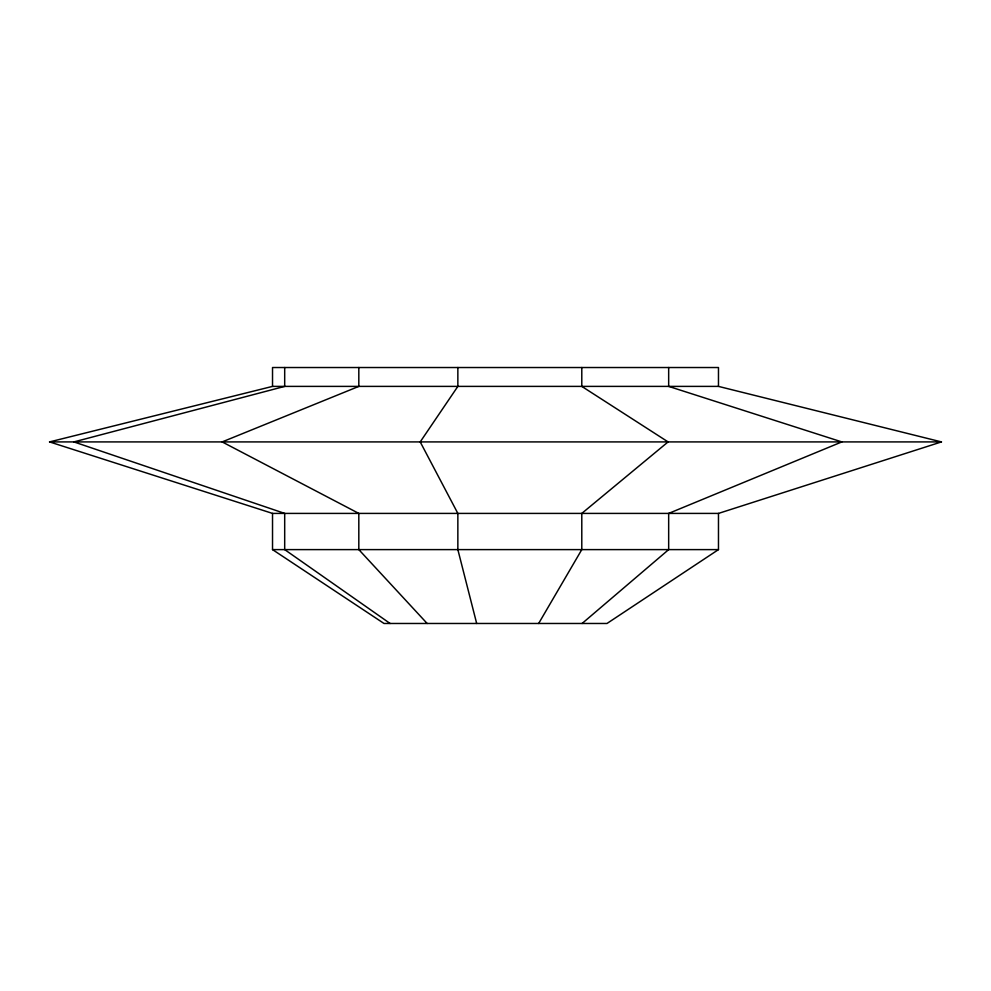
<?xml version="1.0" encoding="UTF-8"?>
<svg xmlns="http://www.w3.org/2000/svg" width="991" height="991" viewBox="0 0 991 991"><rect width="100%" height="100%" fill="white"/><g stroke="black" fill="none" stroke-linecap="round" stroke-linejoin="round"><path stroke-width="1.49" d="M538.646 623.475L581.791 549.609L581.791 513.412L668.095 441.912L581.791 386.391L581.791 367.525M582.089 623.475L668.665 549.609L668.665 513.412L841.842 441.912L668.665 386.391L668.665 367.525M718.475 513.412L718.475 549.609L606.987 623.475L384.012 623.475L272.525 549.609L272.525 513.412L49.55 441.912L272.525 386.391L718.475 386.391L941.45 441.912L718.475 513.412L272.525 513.412M49.55 441.912L941.45 441.912M272.525 549.609L718.475 549.609M390.095 623.475L284.69 549.609L284.69 513.412L73.879 441.912L284.69 386.391L284.69 367.525M427.158 623.475L358.816 549.609L358.816 513.412L222.145 441.912L358.816 386.391L358.816 367.525M476.683 623.475L457.854 549.609L457.854 513.412L420.209 441.912L457.854 386.391L457.854 367.525M718.475 386.391L718.475 367.525L272.525 367.525L272.525 386.391"/></g></svg>
